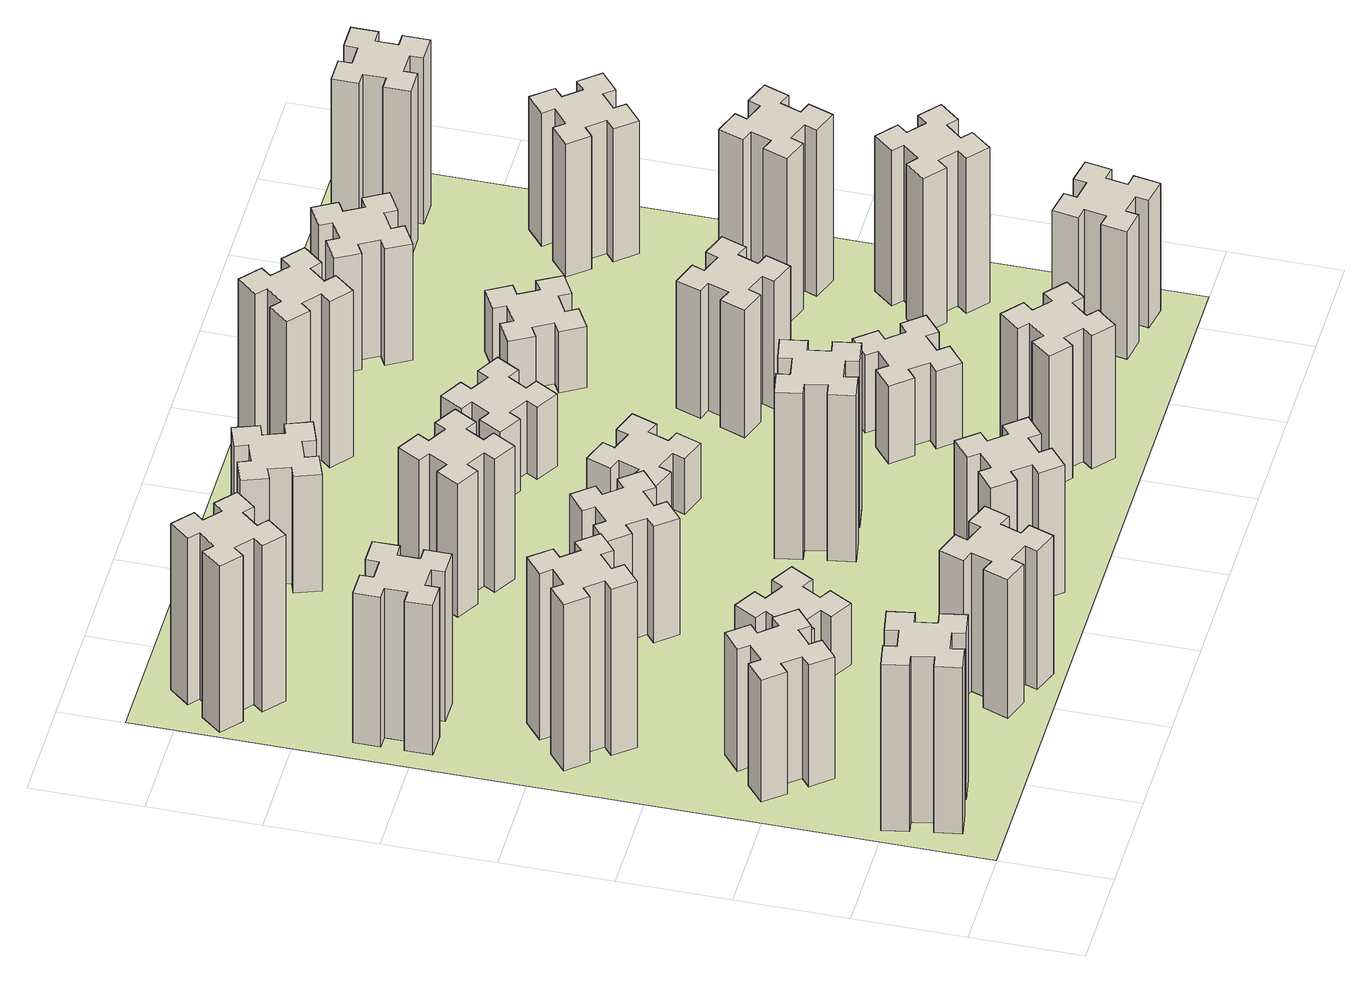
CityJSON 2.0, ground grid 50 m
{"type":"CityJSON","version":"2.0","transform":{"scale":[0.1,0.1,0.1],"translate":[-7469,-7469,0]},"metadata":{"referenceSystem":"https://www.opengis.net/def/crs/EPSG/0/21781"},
"CityObjects":{
"building1":{"type":"Building","attributes":{"class":"1000","function":"1000","usage":"1000","yearOfConstruction":2016,"roofType":"1000","measuredHeight":90,"storeysAboveGround":30,"storeysBelowGround":0},"geometry":[{"type":"Solid","lod":"1","boundaries":[[[[0,1,2,3,4,5,6,7,8,9,10,11,12,13,14,15,16,17,18,19]],[[17,16,20,21]],[[16,15,22,20]],[[15,14,23,22]],[[14,13,24,23]],[[13,12,25,24]],[[12,11,26,25]],[[11,10,27,26]],[[10,9,28,27]],[[9,8,29,28]],[[8,7,30,29]],[[7,6,31,30]],[[6,5,32,31]],[[5,4,33,32]],[[4,3,34,33]],[[3,2,35,34]],[[2,1,36,35]],[[1,0,37,36]],[[0,19,38,37]],[[19,18,39,38]],[[18,17,21,39]],[[24,25,26,27,28,29,30,31,32,33,34,35,36,37,38,39,21,20,22,23]]]]}]},
"building2":{"type":"Building","attributes":{"class":"1000","function":"1000","usage":"1000","yearOfConstruction":2016,"roofType":"1000","measuredHeight":66,"storeysAboveGround":30,"storeysBelowGround":0},"geometry":[{"type":"Solid","lod":"1","boundaries":[[[[40,41,42,43,44,45,46,47,48,49,50,51,52,53,54,55,56,57,58,59]],[[57,56,60,61]],[[56,55,62,60]],[[55,54,63,62]],[[54,53,64,63]],[[53,52,65,64]],[[52,51,66,65]],[[51,50,67,66]],[[50,49,68,67]],[[49,48,69,68]],[[48,47,70,69]],[[47,46,71,70]],[[46,45,72,71]],[[45,44,73,72]],[[44,43,74,73]],[[43,42,75,74]],[[42,41,76,75]],[[41,40,77,76]],[[40,59,78,77]],[[59,58,79,78]],[[58,57,61,79]],[[64,65,66,67,68,69,70,71,72,73,74,75,76,77,78,79,61,60,62,63]]]]}]},
"building3":{"type":"Building","attributes":{"class":"1000","function":"1000","usage":"1000","yearOfConstruction":2016,"roofType":"1000","measuredHeight":90,"storeysAboveGround":30,"storeysBelowGround":0},"geometry":[{"type":"Solid","lod":"1","boundaries":[[[[80,81,82,83,84,85,86,87,88,89,90,91,92,93,94,95,96,97,98,99]],[[97,96,100,101]],[[96,95,102,100]],[[95,94,103,102]],[[94,93,104,103]],[[93,92,105,104]],[[92,91,106,105]],[[91,90,107,106]],[[90,89,108,107]],[[89,88,109,108]],[[88,87,110,109]],[[87,86,111,110]],[[86,85,112,111]],[[85,84,113,112]],[[84,83,114,113]],[[83,82,115,114]],[[82,81,116,115]],[[81,80,117,116]],[[80,99,118,117]],[[99,98,119,118]],[[98,97,101,119]],[[104,105,106,107,108,109,110,111,112,113,114,115,116,117,118,119,101,100,102,103]]]]}]},
"building4":{"type":"Building","attributes":{"class":"1000","function":"1000","usage":"1000","yearOfConstruction":2016,"roofType":"1000","measuredHeight":81,"storeysAboveGround":30,"storeysBelowGround":0},"geometry":[{"type":"Solid","lod":"1","boundaries":[[[[120,121,122,123,124,125,126,127,128,129,130,131,132,133,134,135,136,137,138,139]],[[137,136,140,141]],[[136,135,142,140]],[[135,134,143,142]],[[134,133,144,143]],[[133,132,145,144]],[[132,131,146,145]],[[131,130,147,146]],[[130,129,148,147]],[[129,128,149,148]],[[128,127,150,149]],[[127,126,151,150]],[[126,125,152,151]],[[125,124,153,152]],[[124,123,154,153]],[[123,122,155,154]],[[122,121,156,155]],[[121,120,157,156]],[[120,139,158,157]],[[139,138,159,158]],[[138,137,141,159]],[[144,145,146,147,148,149,150,151,152,153,154,155,156,157,158,159,141,140,142,143]]]]}]},
"building5":{"type":"Building","attributes":{"class":"1000","function":"1000","usage":"1000","yearOfConstruction":2016,"roofType":"1000","measuredHeight":75,"storeysAboveGround":30,"storeysBelowGround":0},"geometry":[{"type":"Solid","lod":"1","boundaries":[[[[160,161,162,163,164,165,166,167,168,169,170,171,172,173,174,175,176,177,178,179]],[[177,176,180,181]],[[176,175,182,180]],[[175,174,183,182]],[[174,173,184,183]],[[173,172,185,184]],[[172,171,186,185]],[[171,170,187,186]],[[170,169,188,187]],[[169,168,189,188]],[[168,167,190,189]],[[167,166,191,190]],[[166,165,192,191]],[[165,164,193,192]],[[164,163,194,193]],[[163,162,195,194]],[[162,161,196,195]],[[161,160,197,196]],[[160,179,198,197]],[[179,178,199,198]],[[178,177,181,199]],[[184,185,186,187,188,189,190,191,192,193,194,195,196,197,198,199,181,180,182,183]]]]}]},
"building6":{"type":"Building","attributes":{"class":"1000","function":"1000","usage":"1000","yearOfConstruction":2016,"roofType":"1000","measuredHeight":90,"storeysAboveGround":30,"storeysBelowGround":0},"geometry":[{"type":"Solid","lod":"1","boundaries":[[[[200,201,202,203,204,205,206,207,208,209,210,211,212,213,214,215,216,217,218,219]],[[217,216,220,221]],[[216,215,222,220]],[[215,214,223,222]],[[214,213,224,223]],[[213,212,225,224]],[[212,211,226,225]],[[211,210,227,226]],[[210,209,228,227]],[[209,208,229,228]],[[208,207,230,229]],[[207,206,231,230]],[[206,205,232,231]],[[205,204,233,232]],[[204,203,234,233]],[[203,202,235,234]],[[202,201,236,235]],[[201,200,237,236]],[[200,219,238,237]],[[219,218,239,238]],[[218,217,221,239]],[[224,225,226,227,228,229,230,231,232,233,234,235,236,237,238,239,221,220,222,223]]]]}]},
"building7":{"type":"Building","attributes":{"class":"1000","function":"1000","usage":"1000","yearOfConstruction":2016,"roofType":"1000","measuredHeight":33,"storeysAboveGround":30,"storeysBelowGround":0},"geometry":[{"type":"Solid","lod":"1","boundaries":[[[[240,241,242,243,244,245,246,247,248,249,250,251,252,253,254,255,256,257,258,259]],[[257,256,260,261]],[[256,255,262,260]],[[255,254,263,262]],[[254,253,264,263]],[[253,252,265,264]],[[252,251,266,265]],[[251,250,267,266]],[[250,249,268,267]],[[249,248,269,268]],[[248,247,270,269]],[[247,246,271,270]],[[246,245,272,271]],[[245,244,273,272]],[[244,243,274,273]],[[243,242,275,274]],[[242,241,276,275]],[[241,240,277,276]],[[240,259,278,277]],[[259,258,279,278]],[[258,257,261,279]],[[264,265,266,267,268,269,270,271,272,273,274,275,276,277,278,279,261,260,262,263]]]]}]},
"building8":{"type":"Building","attributes":{"class":"1000","function":"1000","usage":"1000","yearOfConstruction":2016,"roofType":"1000","measuredHeight":63,"storeysAboveGround":30,"storeysBelowGround":0},"geometry":[{"type":"Solid","lod":"1","boundaries":[[[[280,281,282,283,284,285,286,287,288,289,290,291,292,293,294,295,296,297,298,299]],[[297,296,300,301]],[[296,295,302,300]],[[295,294,303,302]],[[294,293,304,303]],[[293,292,305,304]],[[292,291,306,305]],[[291,290,307,306]],[[290,289,308,307]],[[289,288,309,308]],[[288,287,310,309]],[[287,286,311,310]],[[286,285,312,311]],[[285,284,313,312]],[[284,283,314,313]],[[283,282,315,314]],[[282,281,316,315]],[[281,280,317,316]],[[280,299,318,317]],[[299,298,319,318]],[[298,297,301,319]],[[304,305,306,307,308,309,310,311,312,313,314,315,316,317,318,319,301,300,302,303]]]]}]},
"building9":{"type":"Building","attributes":{"class":"1000","function":"1000","usage":"1000","yearOfConstruction":2016,"roofType":"1000","measuredHeight":69,"storeysAboveGround":30,"storeysBelowGround":0},"geometry":[{"type":"Solid","lod":"1","boundaries":[[[[320,321,322,323,324,325,326,327,328,329,330,331,332,333,334,335,336,337,338,339]],[[337,336,340,341]],[[336,335,342,340]],[[335,334,343,342]],[[334,333,344,343]],[[333,332,345,344]],[[332,331,346,345]],[[331,330,347,346]],[[330,329,348,347]],[[329,328,349,348]],[[328,327,350,349]],[[327,326,351,350]],[[326,325,352,351]],[[325,324,353,352]],[[324,323,354,353]],[[323,322,355,354]],[[322,321,356,355]],[[321,320,357,356]],[[320,339,358,357]],[[339,338,359,358]],[[338,337,341,359]],[[344,345,346,347,348,349,350,351,352,353,354,355,356,357,358,359,341,340,342,343]]]]}]},
"building10":{"type":"Building","attributes":{"class":"1000","function":"1000","usage":"1000","yearOfConstruction":2016,"roofType":"1000","measuredHeight":72,"storeysAboveGround":30,"storeysBelowGround":0},"geometry":[{"type":"Solid","lod":"1","boundaries":[[[[360,361,362,363,364,365,366,367,368,369,370,371,372,373,374,375,376,377,378,379]],[[377,376,380,381]],[[376,375,382,380]],[[375,374,383,382]],[[374,373,384,383]],[[373,372,385,384]],[[372,371,386,385]],[[371,370,387,386]],[[370,369,388,387]],[[369,368,389,388]],[[368,367,390,389]],[[367,366,391,390]],[[366,365,392,391]],[[365,364,393,392]],[[364,363,394,393]],[[363,362,395,394]],[[362,361,396,395]],[[361,360,397,396]],[[360,379,398,397]],[[379,378,399,398]],[[378,377,381,399]],[[384,385,386,387,388,389,390,391,392,393,394,395,396,397,398,399,381,380,382,383]]]]}]},
"building11":{"type":"Building","attributes":{"class":"1000","function":"1000","usage":"1000","yearOfConstruction":2016,"roofType":"1000","measuredHeight":63,"storeysAboveGround":30,"storeysBelowGround":0},"geometry":[{"type":"Solid","lod":"1","boundaries":[[[[400,401,402,403,404,405,406,407,408,409,410,411,412,413,414,415,416,417,418,419]],[[417,416,420,421]],[[416,415,422,420]],[[415,414,423,422]],[[414,413,424,423]],[[413,412,425,424]],[[412,411,426,425]],[[411,410,427,426]],[[410,409,428,427]],[[409,408,429,428]],[[408,407,430,429]],[[407,406,431,430]],[[406,405,432,431]],[[405,404,433,432]],[[404,403,434,433]],[[403,402,435,434]],[[402,401,436,435]],[[401,400,437,436]],[[400,419,438,437]],[[419,418,439,438]],[[418,417,421,439]],[[424,425,426,427,428,429,430,431,432,433,434,435,436,437,438,439,421,420,422,423]]]]}]},
"building12":{"type":"Building","attributes":{"class":"1000","function":"1000","usage":"1000","yearOfConstruction":2016,"roofType":"1000","measuredHeight":90,"storeysAboveGround":30,"storeysBelowGround":0},"geometry":[{"type":"Solid","lod":"1","boundaries":[[[[440,441,442,443,444,445,446,447,448,449,450,451,452,453,454,455,456,457,458,459]],[[457,456,460,461]],[[456,455,462,460]],[[455,454,463,462]],[[454,453,464,463]],[[453,452,465,464]],[[452,451,466,465]],[[451,450,467,466]],[[450,449,468,467]],[[449,448,469,468]],[[448,447,470,469]],[[447,446,471,470]],[[446,445,472,471]],[[445,444,473,472]],[[444,443,474,473]],[[443,442,475,474]],[[442,441,476,475]],[[441,440,477,476]],[[440,459,478,477]],[[459,458,479,478]],[[458,457,461,479]],[[464,465,466,467,468,469,470,471,472,473,474,475,476,477,478,479,461,460,462,463]]]]}]},
"building13":{"type":"Building","attributes":{"class":"1000","function":"1000","usage":"1000","yearOfConstruction":2016,"roofType":"1000","measuredHeight":30,"storeysAboveGround":30,"storeysBelowGround":0},"geometry":[{"type":"Solid","lod":"1","boundaries":[[[[480,481,482,483,484,485,486,487,488,489,490,491,492,493,494,495,496,497,498,499]],[[497,496,500,501]],[[496,495,502,500]],[[495,494,503,502]],[[494,493,504,503]],[[493,492,505,504]],[[492,491,506,505]],[[491,490,507,506]],[[490,489,508,507]],[[489,488,509,508]],[[488,487,510,509]],[[487,486,511,510]],[[486,485,512,511]],[[485,484,513,512]],[[484,483,514,513]],[[483,482,515,514]],[[482,481,516,515]],[[481,480,517,516]],[[480,499,518,517]],[[499,498,519,518]],[[498,497,501,519]],[[504,505,506,507,508,509,510,511,512,513,514,515,516,517,518,519,501,500,502,503]]]]}]},
"building14":{"type":"Building","attributes":{"class":"1000","function":"1000","usage":"1000","yearOfConstruction":2016,"roofType":"1000","measuredHeight":72,"storeysAboveGround":30,"storeysBelowGround":0},"geometry":[{"type":"Solid","lod":"1","boundaries":[[[[520,521,522,523,524,525,526,527,528,529,530,531,532,533,534,535,536,537,538,539]],[[537,536,540,541]],[[536,535,542,540]],[[535,534,543,542]],[[534,533,544,543]],[[533,532,545,544]],[[532,531,546,545]],[[531,530,547,546]],[[530,529,548,547]],[[529,528,549,548]],[[528,527,550,549]],[[527,526,551,550]],[[526,525,552,551]],[[525,524,553,552]],[[524,523,554,553]],[[523,522,555,554]],[[522,521,556,555]],[[521,520,557,556]],[[520,539,558,557]],[[539,538,559,558]],[[538,537,541,559]],[[544,545,546,547,548,549,550,551,552,553,554,555,556,557,558,559,541,540,542,543]]]]}]},
"building15":{"type":"Building","attributes":{"class":"1000","function":"1000","usage":"1000","yearOfConstruction":2016,"roofType":"1000","measuredHeight":39,"storeysAboveGround":30,"storeysBelowGround":0},"geometry":[{"type":"Solid","lod":"1","boundaries":[[[[560,561,562,563,564,565,566,567,568,569,570,571,572,573,574,575,576,577,578,579]],[[577,576,580,581]],[[576,575,582,580]],[[575,574,583,582]],[[574,573,584,583]],[[573,572,585,584]],[[572,571,586,585]],[[571,570,587,586]],[[570,569,588,587]],[[569,568,589,588]],[[568,567,590,589]],[[567,566,591,590]],[[566,565,592,591]],[[565,564,593,592]],[[564,563,594,593]],[[563,562,595,594]],[[562,561,596,595]],[[561,560,597,596]],[[560,579,598,597]],[[579,578,599,598]],[[578,577,581,599]],[[584,585,586,587,588,589,590,591,592,593,594,595,596,597,598,599,581,580,582,583]]]]}]},
"building16":{"type":"Building","attributes":{"class":"1000","function":"1000","usage":"1000","yearOfConstruction":2016,"roofType":"1000","measuredHeight":90,"storeysAboveGround":30,"storeysBelowGround":0},"geometry":[{"type":"Solid","lod":"1","boundaries":[[[[600,601,602,603,604,605,606,607,608,609,610,611,612,613,614,615,616,617,618,619]],[[617,616,620,621]],[[616,615,622,620]],[[615,614,623,622]],[[614,613,624,623]],[[613,612,625,624]],[[612,611,626,625]],[[611,610,627,626]],[[610,609,628,627]],[[609,608,629,628]],[[608,607,630,629]],[[607,606,631,630]],[[606,605,632,631]],[[605,604,633,632]],[[604,603,634,633]],[[603,602,635,634]],[[602,601,636,635]],[[601,600,637,636]],[[600,619,638,637]],[[619,618,639,638]],[[618,617,621,639]],[[624,625,626,627,628,629,630,631,632,633,634,635,636,637,638,639,621,620,622,623]]]]}]},
"building17":{"type":"Building","attributes":{"class":"1000","function":"1000","usage":"1000","yearOfConstruction":2016,"roofType":"1000","measuredHeight":42,"storeysAboveGround":30,"storeysBelowGround":0},"geometry":[{"type":"Solid","lod":"1","boundaries":[[[[640,641,642,643,644,645,646,647,648,649,650,651,652,653,654,655,656,657,658,659]],[[657,656,660,661]],[[656,655,662,660]],[[655,654,663,662]],[[654,653,664,663]],[[653,652,665,664]],[[652,651,666,665]],[[651,650,667,666]],[[650,649,668,667]],[[649,648,669,668]],[[648,647,670,669]],[[647,646,671,670]],[[646,645,672,671]],[[645,644,673,672]],[[644,643,674,673]],[[643,642,675,674]],[[642,641,676,675]],[[641,640,677,676]],[[640,659,678,677]],[[659,658,679,678]],[[658,657,661,679]],[[664,665,666,667,668,669,670,671,672,673,674,675,676,677,678,679,661,660,662,663]]]]}]},
"building18":{"type":"Building","attributes":{"class":"1000","function":"1000","usage":"1000","yearOfConstruction":2016,"roofType":"1000","measuredHeight":69,"storeysAboveGround":30,"storeysBelowGround":0},"geometry":[{"type":"Solid","lod":"1","boundaries":[[[[680,681,682,683,684,685,686,687,688,689,690,691,692,693,694,695,696,697,698,699]],[[697,696,700,701]],[[696,695,702,700]],[[695,694,703,702]],[[694,693,704,703]],[[693,692,705,704]],[[692,691,706,705]],[[691,690,707,706]],[[690,689,708,707]],[[689,688,709,708]],[[688,687,710,709]],[[687,686,711,710]],[[686,685,712,711]],[[685,684,713,712]],[[684,683,714,713]],[[683,682,715,714]],[[682,681,716,715]],[[681,680,717,716]],[[680,699,718,717]],[[699,698,719,718]],[[698,697,701,719]],[[704,705,706,707,708,709,710,711,712,713,714,715,716,717,718,719,701,700,702,703]]]]}]},
"building19":{"type":"Building","attributes":{"class":"1000","function":"1000","usage":"1000","yearOfConstruction":2016,"roofType":"1000","measuredHeight":33,"storeysAboveGround":30,"storeysBelowGround":0},"geometry":[{"type":"Solid","lod":"1","boundaries":[[[[720,721,722,723,724,725,726,727,728,729,730,731,732,733,734,735,736,737,738,739]],[[737,736,740,741]],[[736,735,742,740]],[[735,734,743,742]],[[734,733,744,743]],[[733,732,745,744]],[[732,731,746,745]],[[731,730,747,746]],[[730,729,748,747]],[[729,728,749,748]],[[728,727,750,749]],[[727,726,751,750]],[[726,725,752,751]],[[725,724,753,752]],[[724,723,754,753]],[[723,722,755,754]],[[722,721,756,755]],[[721,720,757,756]],[[720,739,758,757]],[[739,738,759,758]],[[738,737,741,759]],[[744,745,746,747,748,749,750,751,752,753,754,755,756,757,758,759,741,740,742,743]]]]}]},
"building20":{"type":"Building","attributes":{"class":"1000","function":"1000","usage":"1000","yearOfConstruction":2016,"roofType":"1000","measuredHeight":69,"storeysAboveGround":30,"storeysBelowGround":0},"geometry":[{"type":"Solid","lod":"1","boundaries":[[[[760,761,762,763,764,765,766,767,768,769,770,771,772,773,774,775,776,777,778,779]],[[777,776,780,781]],[[776,775,782,780]],[[775,774,783,782]],[[774,773,784,783]],[[773,772,785,784]],[[772,771,786,785]],[[771,770,787,786]],[[770,769,788,787]],[[769,768,789,788]],[[768,767,790,789]],[[767,766,791,790]],[[766,765,792,791]],[[765,764,793,792]],[[764,763,794,793]],[[763,762,795,794]],[[762,761,796,795]],[[761,760,797,796]],[[760,779,798,797]],[[779,778,799,798]],[[778,777,781,799]],[[784,785,786,787,788,789,790,791,792,793,794,795,796,797,798,799,781,780,782,783]]]]}]},
"building21":{"type":"Building","attributes":{"class":"1000","function":"1000","usage":"1000","yearOfConstruction":2016,"roofType":"1000","measuredHeight":63,"storeysAboveGround":30,"storeysBelowGround":0},"geometry":[{"type":"Solid","lod":"1","boundaries":[[[[800,801,802,803,804,805,806,807,808,809,810,811,812,813,814,815,816,817,818,819]],[[817,816,820,821]],[[816,815,822,820]],[[815,814,823,822]],[[814,813,824,823]],[[813,812,825,824]],[[812,811,826,825]],[[811,810,827,826]],[[810,809,828,827]],[[809,808,829,828]],[[808,807,830,829]],[[807,806,831,830]],[[806,805,832,831]],[[805,804,833,832]],[[804,803,834,833]],[[803,802,835,834]],[[802,801,836,835]],[[801,800,837,836]],[[800,819,838,837]],[[819,818,839,838]],[[818,817,821,839]],[[824,825,826,827,828,829,830,831,832,833,834,835,836,837,838,839,821,820,822,823]]]]}]},
"building22":{"type":"Building","attributes":{"class":"1000","function":"1000","usage":"1000","yearOfConstruction":2016,"roofType":"1000","measuredHeight":84,"storeysAboveGround":30,"storeysBelowGround":0},"geometry":[{"type":"Solid","lod":"1","boundaries":[[[[840,841,842,843,844,845,846,847,848,849,850,851,852,853,854,855,856,857,858,859]],[[857,856,860,861]],[[856,855,862,860]],[[855,854,863,862]],[[854,853,864,863]],[[853,852,865,864]],[[852,851,866,865]],[[851,850,867,866]],[[850,849,868,867]],[[849,848,869,868]],[[848,847,870,869]],[[847,846,871,870]],[[846,845,872,871]],[[845,844,873,872]],[[844,843,874,873]],[[843,842,875,874]],[[842,841,876,875]],[[841,840,877,876]],[[840,859,878,877]],[[859,858,879,878]],[[858,857,861,879]],[[864,865,866,867,868,869,870,871,872,873,874,875,876,877,878,879,861,860,862,863]]]]}]},
"building23":{"type":"Building","attributes":{"class":"1000","function":"1000","usage":"1000","yearOfConstruction":2016,"roofType":"1000","measuredHeight":90,"storeysAboveGround":30,"storeysBelowGround":0},"geometry":[{"type":"Solid","lod":"1","boundaries":[[[[880,881,882,883,884,885,886,887,888,889,890,891,892,893,894,895,896,897,898,899]],[[897,896,900,901]],[[896,895,902,900]],[[895,894,903,902]],[[894,893,904,903]],[[893,892,905,904]],[[892,891,906,905]],[[891,890,907,906]],[[890,889,908,907]],[[889,888,909,908]],[[888,887,910,909]],[[887,886,911,910]],[[886,885,912,911]],[[885,884,913,912]],[[884,883,914,913]],[[883,882,915,914]],[[882,881,916,915]],[[881,880,917,916]],[[880,899,918,917]],[[899,898,919,918]],[[898,897,901,919]],[[904,905,906,907,908,909,910,911,912,913,914,915,916,917,918,919,901,900,902,903]]]]}]},
"building24":{"type":"Building","attributes":{"class":"1000","function":"1000","usage":"1000","yearOfConstruction":2016,"roofType":"1000","measuredHeight":72,"storeysAboveGround":30,"storeysBelowGround":0},"geometry":[{"type":"Solid","lod":"1","boundaries":[[[[920,921,922,923,924,925,926,927,928,929,930,931,932,933,934,935,936,937,938,939]],[[937,936,940,941]],[[936,935,942,940]],[[935,934,943,942]],[[934,933,944,943]],[[933,932,945,944]],[[932,931,946,945]],[[931,930,947,946]],[[930,929,948,947]],[[929,928,949,948]],[[928,927,950,949]],[[927,926,951,950]],[[926,925,952,951]],[[925,924,953,952]],[[924,923,954,953]],[[923,922,955,954]],[[922,921,956,955]],[[921,920,957,956]],[[920,939,958,957]],[[939,938,959,958]],[[938,937,941,959]],[[944,945,946,947,948,949,950,951,952,953,954,955,956,957,958,959,941,940,942,943]]]]}]},
"building25":{"type":"Building","attributes":{"class":"1000","function":"1000","usage":"1000","yearOfConstruction":2016,"roofType":"1000","measuredHeight":90,"storeysAboveGround":30,"storeysBelowGround":0},"geometry":[{"type":"Solid","lod":"1","boundaries":[[[[960,961,962,963,964,965,966,967,968,969,970,971,972,973,974,975,976,977,978,979]],[[977,976,980,981]],[[976,975,982,980]],[[975,974,983,982]],[[974,973,984,983]],[[973,972,985,984]],[[972,971,986,985]],[[971,970,987,986]],[[970,969,988,987]],[[969,968,989,988]],[[968,967,990,989]],[[967,966,991,990]],[[966,965,992,991]],[[965,964,993,992]],[[964,963,994,993]],[[963,962,995,994]],[[962,961,996,995]],[[961,960,997,996]],[[960,979,998,997]],[[979,978,999,998]],[[978,977,981,999]],[[984,985,986,987,988,989,990,991,992,993,994,995,996,997,998,999,981,980,982,983]]]]}]},
"landuse1":{"type":"LandUse","attributes":{"name":"plot1","function":"1010"},"geometry":[{"type":"MultiSurface","lod":"1","boundaries":[[[1000,1001,1002,1003]]]}]}
},
"vertices":[
[305,492,0],[207,475,0],[197,534,0],[78,513,0],[99,395,0],[158,405,0],[176,307,0],[117,297,0],[137,178,0],[256,199,0],[245,258,0],[344,276,0],[354,217,0],[472,237,0],[451,356,0],[392,345,0],[375,444,0],[434,454,0],[413,572,0],[295,551,0],[375,444,900],[434,454,900],[392,345,900],[451,356,900],[472,237,900],[354,217,900],[344,276,900],[245,258,900],[256,199,900],[137,178,900],[117,297,900],[176,307,900],[158,405,900],[99,395,900],[78,513,900],[197,534,900],[207,475,900],[305,492,900],[295,551,900],[413,572,900],
[492,1048,0],[427,1124,0],[473,1163,0],[396,1255,0],[304,1178,0],[343,1132,0],[266,1067,0],[228,1113,0],[136,1036,0],[213,944,0],[259,983,0],[323,906,0],[277,868,0],[354,776,0],[446,853,0],[408,899,0],[484,963,0],[523,917,0],[615,994,0],[538,1086,0],[484,963,660],[523,917,660],[408,899,660],[446,853,660],[354,776,660],[277,868,660],[323,906,660],[259,983,660],[213,944,660],[136,1036,660],[228,1113,660],[266,1067,660],[343,1132,660],[304,1178,660],[396,1255,660],[473,1163,660],[427,1124,660],[492,1048,660],[538,1086,660],[615,994,660],
[492,1888,0],[427,1964,0],[473,2003,0],[396,2095,0],[304,2018,0],[343,1972,0],[266,1907,0],[228,1953,0],[136,1876,0],[213,1784,0],[259,1823,0],[323,1746,0],[277,1708,0],[354,1616,0],[446,1693,0],[408,1739,0],[484,1803,0],[523,1757,0],[615,1834,0],[538,1926,0],[484,1803,900],[523,1757,900],[408,1739,900],[446,1693,900],[354,1616,900],[277,1708,900],[323,1746,900],[259,1823,900],[213,1784,900],[136,1876,900],[228,1953,900],[266,1907,900],[343,1972,900],[304,2018,900],[396,2095,900],[473,2003,900],[427,1964,900],[492,1888,900],[538,1926,900],[615,1834,900],
[385,2545,0],[385,2645,0],[445,2645,0],[445,2765,0],[325,2765,0],[325,2705,0],[225,2705,0],[225,2765,0],[105,2765,0],[105,2645,0],[165,2645,0],[165,2545,0],[105,2545,0],[105,2425,0],[225,2425,0],[225,2485,0],[325,2485,0],[325,2425,0],[445,2425,0],[445,2545,0],[325,2485,810],[325,2425,810],[225,2485,810],[225,2425,810],[105,2425,810],[105,2545,810],[165,2545,810],[165,2645,810],[105,2645,810],[105,2765,810],[225,2765,810],[225,2705,810],[325,2705,810],[325,2765,810],[445,2765,810],[445,2645,810],[385,2645,810],[385,2545,810],[445,2545,810],[445,2425,810],
[1029,360,0],[995,266,0],[939,287,0],[897,174,0],[1010,133,0],[1031,189,0],[1125,155,0],[1104,99,0],[1217,57,0],[1258,170,0],[1202,191,0],[1236,285,0],[1292,264,0],[1333,377,0],[1220,418,0],[1200,362,0],[1106,396,0],[1127,452,0],[1014,493,0],[973,380,0],[1106,396,750],[1127,452,750],[1200,362,750],[1220,418,750],[1333,377,750],[1292,264,750],[1236,285,750],[1202,191,750],[1258,170,750],[1217,57,750],[1104,99,750],[1125,155,750],[1031,189,750],[1010,133,750],[897,174,750],[939,287,750],[995,266,750],[1029,360,750],[973,380,750],[1014,493,750],
[384,3387,0],[308,3452,0],[346,3498,0],[254,3575,0],[177,3483,0],[223,3444,0],[159,3368,0],[113,3406,0],[36,3314,0],[128,3237,0],[166,3283,0],[243,3219,0],[204,3173,0],[296,3096,0],[373,3188,0],[327,3226,0],[392,3303,0],[438,3264,0],[515,3356,0],[423,3433,0],[392,3303,900],[438,3264,900],[327,3226,900],[373,3188,900],[296,3096,900],[204,3173,900],[243,3219,900],[166,3283,900],[128,3237,900],[36,3314,900],[113,3406,900],[159,3368,900],[223,3444,900],[177,3483,900],[254,3575,900],[346,3498,900],[308,3452,900],[384,3387,900],[423,3433,900],[515,3356,900],
[1086,1017,0],[1136,1104,0],[1188,1074,0],[1248,1178,0],[1144,1238,0],[1114,1186,0],[1027,1236,0],[1057,1288,0],[953,1348,0],[893,1244,0],[945,1214,0],[895,1127,0],[843,1157,0],[783,1053,0],[887,993,0],[917,1045,0],[1004,995,0],[974,943,0],[1078,883,0],[1138,987,0],[1004,995,330],[974,943,330],[917,1045,330],[887,993,330],[783,1053,330],[843,1157,330],[895,1127,330],[945,1214,330],[893,1244,330],[953,1348,330],[1057,1288,330],[1027,1236,330],[1114,1186,330],[1144,1238,330],[1248,1178,330],[1188,1074,330],[1136,1104,330],[1086,1017,330],[1138,987,330],[1078,883,330],
[1083,1972,0],[1006,1907,0],[968,1953,0],[876,1876,0],[953,1784,0],[999,1823,0],[1063,1746,0],[1017,1708,0],[1094,1616,0],[1186,1693,0],[1148,1739,0],[1224,1803,0],[1263,1757,0],[1355,1834,0],[1278,1926,0],[1232,1888,0],[1167,1964,0],[1213,2003,0],[1136,2095,0],[1044,2018,0],[1167,1964,630],[1213,2003,630],[1232,1888,630],[1278,1926,630],[1355,1834,630],[1263,1757,630],[1224,1803,630],[1148,1739,630],[1186,1693,630],[1094,1616,630],[1017,1708,630],[1063,1746,630],[999,1823,630],[953,1784,630],[876,1876,630],[968,1953,630],[1006,1907,630],[1083,1972,630],[1044,2018,630],[1136,2095,630],
[1723,492,0],[1646,427,0],[1608,473,0],[1516,396,0],[1593,304,0],[1639,343,0],[1703,266,0],[1657,228,0],[1734,136,0],[1826,213,0],[1788,259,0],[1864,323,0],[1903,277,0],[1995,354,0],[1918,446,0],[1872,408,0],[1807,484,0],[1853,523,0],[1776,615,0],[1684,538,0],[1807,484,690],[1853,523,690],[1872,408,690],[1918,446,690],[1995,354,690],[1903,277,690],[1864,323,690],[1788,259,690],[1826,213,690],[1734,136,690],[1657,228,690],[1703,266,690],[1639,343,690],[1593,304,690],[1516,396,690],[1608,473,690],[1646,427,690],[1723,492,690],[1684,538,690],[1776,615,690],
[1314,2666,0],[1227,2716,0],[1257,2768,0],[1153,2828,0],[1093,2724,0],[1145,2694,0],[1095,2607,0],[1043,2637,0],[983,2533,0],[1087,2473,0],[1117,2525,0],[1204,2475,0],[1174,2423,0],[1278,2363,0],[1338,2467,0],[1286,2497,0],[1336,2584,0],[1388,2554,0],[1448,2658,0],[1344,2718,0],[1336,2584,720],[1388,2554,720],[1286,2497,720],[1338,2467,720],[1278,2363,720],[1174,2423,720],[1204,2475,720],[1117,2525,720],[1087,2473,720],[983,2533,720],[1043,2637,720],[1095,2607,720],[1145,2694,720],[1093,2724,720],[1153,2828,720],[1257,2768,720],[1227,2716,720],[1314,2666,720],[1344,2718,720],[1448,2658,720],
[1125,3456,0],[1031,3422,0],[1010,3478,0],[897,3437,0],[939,3324,0],[995,3345,0],[1029,3251,0],[973,3230,0],[1014,3117,0],[1127,3159,0],[1106,3215,0],[1200,3249,0],[1220,3193,0],[1333,3234,0],[1292,3347,0],[1236,3326,0],[1202,3420,0],[1258,3440,0],[1217,3553,0],[1104,3512,0],[1202,3420,630],[1258,3440,630],[1236,3326,630],[1292,3347,630],[1333,3234,630],[1220,3193,630],[1200,3249,630],[1106,3215,630],[1127,3159,630],[1014,3117,630],[973,3230,630],[1029,3251,630],[995,3345,630],[939,3324,630],[897,3437,630],[1010,3478,630],[1031,3422,630],[1125,3456,630],[1104,3512,630],[1217,3553,630],
[1825,1098,0],[1924,1116,0],[1934,1057,0],[2052,1077,0],[2031,1196,0],[1972,1185,0],[1955,1284,0],[2014,1294,0],[1993,1412,0],[1875,1391,0],[1885,1332,0],[1787,1315,0],[1777,1374,0],[1658,1353,0],[1679,1235,0],[1738,1245,0],[1756,1147,0],[1697,1137,0],[1717,1018,0],[1836,1039,0],[1756,1147,900],[1697,1137,900],[1738,1245,900],[1679,1235,900],[1658,1353,900],[1777,1374,900],[1787,1315,900],[1885,1332,900],[1875,1391,900],[1993,1412,900],[2014,1294,900],[1955,1284,900],[1972,1185,900],[2031,1196,900],[2052,1077,900],[1934,1057,900],[1924,1116,900],[1825,1098,900],[1836,1039,900],[1717,1018,900],
[1771,1869,0],[1865,1835,0],[1844,1779,0],[1957,1737,0],[1998,1850,0],[1942,1871,0],[1976,1965,0],[2032,1944,0],[2073,2057,0],[1960,2098,0],[1940,2042,0],[1846,2076,0],[1867,2132,0],[1754,2173,0],[1713,2060,0],[1769,2040,0],[1735,1946,0],[1679,1967,0],[1637,1854,0],[1750,1813,0],[1735,1946,300],[1679,1967,300],[1769,2040,300],[1713,2060,300],[1754,2173,300],[1867,2132,300],[1846,2076,300],[1940,2042,300],[1960,2098,300],[2073,2057,300],[2032,1944,300],[1976,1965,300],[1942,1871,300],[1998,1850,300],[1957,1737,300],[1844,1779,300],[1865,1835,300],[1771,1869,300],[1750,1813,300],[1637,1854,300],
[2486,323,0],[2563,259,0],[2524,213,0],[2616,136,0],[2693,228,0],[2647,266,0],[2712,343,0],[2758,304,0],[2835,396,0],[2743,473,0],[2704,427,0],[2628,492,0],[2666,538,0],[2574,615,0],[2497,523,0],[2543,484,0],[2479,408,0],[2433,446,0],[2356,354,0],[2448,277,0],[2479,408,720],[2433,446,720],[2543,484,720],[2497,523,720],[2574,615,720],[2666,538,720],[2628,492,720],[2704,427,720],[2743,473,720],[2835,396,720],[2758,304,720],[2712,343,720],[2647,266,720],[2693,228,720],[2616,136,720],[2524,213,720],[2563,259,720],[2486,323,720],[2448,277,720],[2356,354,720],
[2026,2497,0],[2076,2584,0],[2128,2554,0],[2188,2658,0],[2084,2718,0],[2054,2666,0],[1967,2716,0],[1997,2768,0],[1893,2828,0],[1833,2724,0],[1885,2694,0],[1835,2607,0],[1783,2637,0],[1723,2533,0],[1827,2473,0],[1857,2525,0],[1944,2475,0],[1914,2423,0],[2018,2363,0],[2078,2467,0],[1944,2475,390],[1914,2423,390],[1857,2525,390],[1827,2473,390],[1723,2533,390],[1783,2637,390],[1835,2607,390],[1885,2694,390],[1833,2724,390],[1893,2828,390],[1997,2768,390],[1967,2716,390],[2054,2666,390],[2084,2718,390],[2188,2658,390],[2128,2554,390],[2076,2584,390],[2026,2497,390],[2078,2467,390],[2018,2363,390],
[1746,3383,0],[1823,3319,0],[1784,3273,0],[1876,3196,0],[1953,3288,0],[1907,3326,0],[1972,3403,0],[2018,3364,0],[2095,3456,0],[2003,3533,0],[1964,3487,0],[1888,3552,0],[1926,3598,0],[1834,3675,0],[1757,3583,0],[1803,3544,0],[1739,3468,0],[1693,3506,0],[1616,3414,0],[1708,3337,0],[1739,3468,900],[1693,3506,900],[1803,3544,900],[1757,3583,900],[1834,3675,900],[1926,3598,900],[1888,3552,900],[1964,3487,900],[2003,3533,900],[2095,3456,900],[2018,3364,900],[1972,3403,900],[1907,3326,900],[1953,3288,900],[1876,3196,900],[1784,3273,900],[1823,3319,900],[1746,3383,900],[1708,3337,900],[1616,3414,900],
[2563,1132,0],[2486,1067,0],[2448,1113,0],[2356,1036,0],[2433,944,0],[2479,983,0],[2543,906,0],[2497,868,0],[2574,776,0],[2666,853,0],[2628,899,0],[2704,963,0],[2743,917,0],[2835,994,0],[2758,1086,0],[2712,1048,0],[2647,1124,0],[2693,1163,0],[2616,1255,0],[2524,1178,0],[2647,1124,420],[2693,1163,420],[2712,1048,420],[2758,1086,420],[2835,994,420],[2743,917,420],[2704,963,420],[2628,899,420],[2666,853,420],[2574,776,420],[2497,868,420],[2543,906,420],[2479,983,420],[2433,944,420],[2356,1036,420],[2448,1113,420],[2486,1067,420],[2563,1132,420],[2524,1178,420],[2616,1255,420],
[2682,1671,0],[2716,1765,0],[2772,1744,0],[2813,1857,0],[2700,1898,0],[2680,1842,0],[2586,1876,0],[2607,1932,0],[2494,1973,0],[2453,1860,0],[2509,1840,0],[2475,1746,0],[2419,1767,0],[2377,1654,0],[2490,1613,0],[2511,1669,0],[2605,1635,0],[2584,1579,0],[2697,1537,0],[2738,1650,0],[2605,1635,690],[2584,1579,690],[2511,1669,690],[2490,1613,690],[2377,1654,690],[2419,1767,690],[2475,1746,690],[2509,1840,690],[2453,1860,690],[2494,1973,690],[2607,1932,690],[2586,1876,690],[2680,1842,690],[2700,1898,690],[2813,1857,690],[2772,1744,690],[2716,1765,690],[2682,1671,690],[2738,1650,690],[2697,1537,690],
[2475,2584,0],[2525,2497,0],[2473,2467,0],[2533,2363,0],[2637,2423,0],[2607,2475,0],[2694,2525,0],[2724,2473,0],[2828,2533,0],[2768,2637,0],[2716,2607,0],[2666,2694,0],[2718,2724,0],[2658,2828,0],[2554,2768,0],[2584,2716,0],[2497,2666,0],[2467,2718,0],[2363,2658,0],[2423,2554,0],[2497,2666,330],[2467,2718,330],[2584,2716,330],[2554,2768,330],[2658,2828,330],[2718,2724,330],[2666,2694,330],[2716,2607,330],[2768,2637,330],[2828,2533,330],[2724,2473,330],[2694,2525,330],[2607,2475,330],[2637,2423,330],[2533,2363,330],[2473,2467,330],[2525,2497,330],[2475,2584,330],[2423,2554,330],[2363,2658,330],
[3504,475,0],[3405,492,0],[3416,551,0],[3297,572,0],[3277,454,0],[3336,444,0],[3318,345,0],[3259,356,0],[3238,237,0],[3357,217,0],[3367,276,0],[3465,258,0],[3455,199,0],[3573,178,0],[3594,297,0],[3535,307,0],[3552,405,0],[3611,395,0],[3632,513,0],[3514,534,0],[3552,405,690],[3611,395,690],[3535,307,690],[3594,297,690],[3573,178,690],[3455,199,690],[3465,258,690],[3367,276,690],[3357,217,690],[3238,237,690],[3259,356,690],[3318,345,690],[3336,444,690],[3277,454,690],[3297,572,690],[3416,551,690],[3405,492,690],[3504,475,690],[3514,534,690],[3632,513,690],
[2716,3347,0],[2666,3434,0],[2718,3464,0],[2658,3568,0],[2554,3508,0],[2584,3456,0],[2497,3406,0],[2467,3458,0],[2363,3398,0],[2423,3294,0],[2475,3324,0],[2525,3237,0],[2473,3207,0],[2533,3103,0],[2637,3163,0],[2607,3215,0],[2694,3265,0],[2724,3213,0],[2828,3273,0],[2768,3377,0],[2694,3265,630],[2724,3213,630],[2607,3215,630],[2637,3163,630],[2533,3103,630],[2473,3207,630],[2525,3237,630],[2475,3324,630],[2423,3294,630],[2363,3398,630],[2467,3458,630],[2497,3406,630],[2584,3456,630],[2554,3508,630],[2658,3568,630],[2718,3464,630],[2666,3434,630],[2716,3347,630],[2768,3377,630],[2828,3273,630],
[3487,1006,0],[3552,1083,0],[3598,1044,0],[3675,1136,0],[3583,1213,0],[3544,1167,0],[3468,1232,0],[3506,1278,0],[3414,1355,0],[3337,1263,0],[3383,1224,0],[3319,1148,0],[3273,1186,0],[3196,1094,0],[3288,1017,0],[3326,1063,0],[3403,999,0],[3364,953,0],[3456,876,0],[3533,968,0],[3403,999,840],[3364,953,840],[3326,1063,840],[3288,1017,840],[3196,1094,840],[3273,1186,840],[3319,1148,840],[3383,1224,840],[3337,1263,840],[3414,1355,840],[3506,1278,840],[3468,1232,840],[3544,1167,840],[3583,1213,840],[3675,1136,840],[3598,1044,840],[3552,1083,840],[3487,1006,840],[3533,968,840],[3456,876,840],
[3420,1842,0],[3326,1876,0],[3347,1932,0],[3234,1973,0],[3193,1860,0],[3249,1840,0],[3215,1746,0],[3159,1767,0],[3117,1654,0],[3230,1613,0],[3251,1669,0],[3345,1635,0],[3324,1579,0],[3437,1537,0],[3478,1650,0],[3422,1671,0],[3456,1765,0],[3512,1744,0],[3553,1857,0],[3440,1898,0],[3456,1765,900],[3512,1744,900],[3422,1671,900],[3478,1650,900],[3437,1537,900],[3324,1579,900],[3345,1635,900],[3251,1669,900],[3230,1613,900],[3117,1654,900],[3159,1767,900],[3215,1746,900],[3249,1840,900],[3193,1860,900],[3234,1973,900],[3347,1932,900],[3326,1876,900],[3420,1842,900],[3440,1898,900],[3553,1857,900],
[3319,2563,0],[3383,2486,0],[3337,2448,0],[3414,2356,0],[3506,2433,0],[3468,2479,0],[3544,2543,0],[3583,2497,0],[3675,2574,0],[3598,2666,0],[3552,2628,0],[3487,2704,0],[3533,2743,0],[3456,2835,0],[3364,2758,0],[3403,2712,0],[3326,2647,0],[3288,2693,0],[3196,2616,0],[3273,2524,0],[3326,2647,720],[3288,2693,720],[3403,2712,720],[3364,2758,720],[3456,2835,720],[3533,2743,720],[3487,2704,720],[3552,2628,720],[3598,2666,720],[3675,2574,720],[3583,2497,720],[3544,2543,720],[3468,2479,720],[3506,2433,720],[3414,2356,720],[3337,2448,720],[3383,2486,720],[3319,2563,720],[3273,2524,720],[3196,2616,720],
[3285,3325,0],[3385,3325,0],[3385,3265,0],[3505,3265,0],[3505,3385,0],[3445,3385,0],[3445,3485,0],[3505,3485,0],[3505,3605,0],[3385,3605,0],[3385,3545,0],[3285,3545,0],[3285,3605,0],[3165,3605,0],[3165,3485,0],[3225,3485,0],[3225,3385,0],[3165,3385,0],[3165,3265,0],[3285,3265,0],[3225,3385,900],[3165,3385,900],[3225,3485,900],[3165,3485,900],[3165,3605,900],[3285,3605,900],[3285,3545,900],[3385,3545,900],[3385,3605,900],[3505,3605,900],[3505,3485,900],[3445,3485,900],[3445,3385,900],[3505,3385,900],[3505,3265,900],[3385,3265,900],[3385,3325,900],[3285,3325,900],[3285,3265,900],[3165,3265,900],
[5,3705,0],[3705,3705,0],[3705,5,0],[5,5,0]
]}
